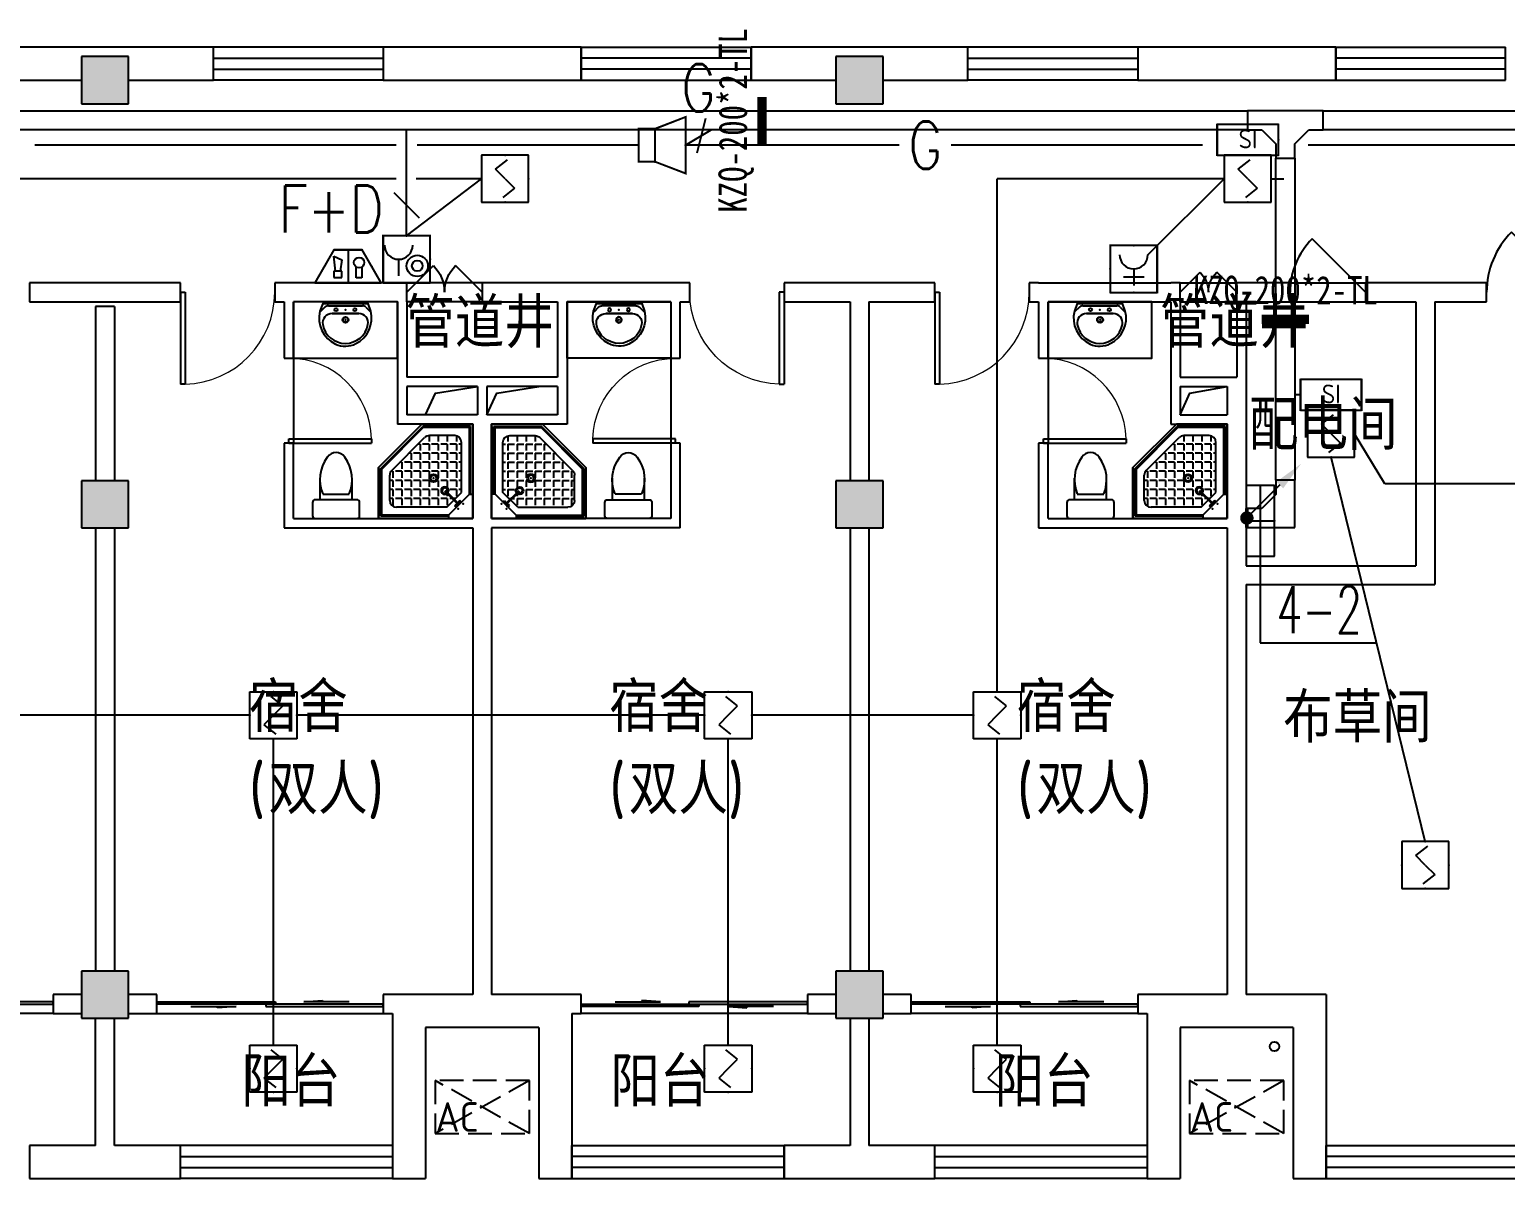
# Model space of a CAD drawing. Extents: x 1725663 to 4653551, y -550461 to 248782.
# Drawn here: x 2361143 to 2376793, y -526837 to -514650 of the extents above; entities that cross this region are included whole.
import ezdxf
from ezdxf.enums import TextEntityAlignment as Align

# ---------------------------------------------------------------- set-up
doc = ezdxf.new("R2010")
doc.units = 0
doc.header["$LTSCALE"] = 1000
doc.linetypes.add('DASH', pattern=[0.35, 0.25, -0.1])
for name, color, linetype in [('0-底图', 7, 'Continuous'), ('0000集水坑', 4, 'Continuous'), ('CABLETRAY', 4, 'Continuous'), ('CLAYER', 7, 'Continuous'), ('COLUMN', 255, 'Continuous'), ('DIM-消防', 3, 'Continuous'), ('DIM-箱柜', 7, 'Continuous'), ('DOOR_FIRE', 4, 'Continuous'), ('EQUIP-广播', 3, 'Continuous'), ('EQUIP-消防', 3, 'Continuous'), ('EQUIP-箱柜', 3, 'Continuous'), ('LWIRE', 4, 'Continuous'), ('PUB_HATCH', 8, 'Continuous'), ('PUB_TEXT', 7, 'Continuous'), ('WALL', 2, 'Continuous'), ('WINDOW', 4, 'Continuous'), ('WIRE-消防', 1, 'Continuous'), ('WP_F', 1, 'Continuous'), ('抗震支吊架', 2, 'Continuous'), ('洁具', 213, 'Continuous'), ('空调外机', 211, 'Continuous')]:
    doc.layers.add(name, color=color, linetype=linetype)
doc.styles.add('_TEL_DIM', font='SIMPLEX', dxfattribs={"width": 0.8, "height": 3.5, "bigfont": 'HZTXT'})
doc.styles.add('HZ', font='rs.shx', dxfattribs={"width": 0.8, "bigfont": 'hztxt.shx'})
doc.styles.add('kzcad', font='', dxfattribs={"width": 0.8})
doc.styles.get("Standard").update_dxf_attribs({"font": 'geniso.shx', "bigfont": 'hztxt.shx'})
doc.styles.get('kzcad').set_extended_font_data('SimSun')

# ---------------------------------------------------------------- blocks, each defined once
blk = doc.blocks.new('$equip$00002656')
for p, q in [((-0.5, 1), (-0.5, 0)), ((0.5, 1), (-0.5, 1)), ((0.5, 0), (0.5, 1)), ((-0.219, 0.331), (0.222, 0.331)), ((0, 0.5), (0, 0.15)), ((-0.5, 0), (0.5, 0))]:
    blk.add_line(p, q)
at = {"const_width": 0.04}
blk.add_lwpolyline([(-0.5, 1), (0.5, 1), (0.5, 0), (-0.5, 0), (-0.5, 1), (0.5, 1)], dxfattribs=at)
blk.add_arc((0, 0.8), 0.3, 180, 0)
for p in [(0, 1), (-0.5, 0.5), (0.5, 0.5), (0, 0)]:
    blk.add_point(p)
at = {"color": 7, "flags": 1}
for tag, height, p in [('B', 0.4, (0.762, 0.292)), ('A', 0.00002, (0, 0))]:
    blk.add_attdef(tag, text='', height=height, dxfattribs=at).set_placement(p, align=Align.MIDDLE_CENTER)
blk = doc.blocks.new('A$C29581A72')
at = {"layer": 'EQUIP-消防', "xscale": 500, "yscale": 500, "zscale": 500}
blk.add_blockref('$equip$00002656', (358, 98), dxfattribs=at)
at = {"style": 'HZ', "flags": 1}
for tag in ['WHAT', 'SPEC', 'UNIT']:
    blk.add_attdef(tag, (375, 0), '', height=0.001, dxfattribs=at)
blk = doc.blocks.new('$Equip$00002649')
for p, q in [((-0.5, 0.5), (-0.5, -0.5)), ((0.5, 0.5), (-0.5, 0.5)), ((-0.2, 0.2), (0.05, 0.4)), ((0.5, -0.5), (0.5, 0.5)), ((0, 0), (-0.2, 0.2)), ((0, 0), (0.2, -0.2)), ((0.2, -0.2), (-0.05, -0.4)), ((-0.5, -0.5), (0.5, -0.5))]:
    blk.add_line(p, q)
at = {"const_width": 0.02}
blk.add_lwpolyline([(-0.5, 0.5), (0.5, 0.5), (0.5, -0.5), (-0.5, -0.5), (-0.5, 0.5), (0.5, 0.5)], dxfattribs=at)
for p in [(0, 0.5), (-0.5, 0), (0.5, 0), (0, -0.5)]:
    blk.add_point(p)
at = {"color": 7, "flags": 1}
for tag, height, p in [('A', 0.00002, (0, 0)), ('B', 0.4, (0.762, -0.208))]:
    blk.add_attdef(tag, text='', height=height, dxfattribs=at).set_placement(p, align=Align.MIDDLE_CENTER)
blk = doc.blocks.new('$equip$00002655')
for p, q in [((-0.5, 1), (-0.5, 0)), ((0.5, 1), (-0.5, 1)), ((0.5, 0), (0.5, 1)), ((-0.169, 0.5), (-0.169, 0.15)), ((-0.5, 0), (0.5, 0))]:
    blk.add_line(p, q)
at = {"const_width": 0.04}
blk.add_lwpolyline([(-0.5, 1), (0.5, 1), (0.5, 0), (-0.5, 0), (-0.5, 1), (0.5, 1)], dxfattribs=at)
for radius in [0.226, 0.113]:
    blk.add_circle((0.227, 0.36), radius)
blk.add_arc((-0.169, 0.8), 0.3, 180, 0)
for p in [(0, 1), (-0.5, 0.5), (0.5, 0.5), (0, 0)]:
    blk.add_point(p)
at = {"color": 7, "flags": 1}
for tag, height, p in [('B', 0.4, (0.762, 0.292)), ('A', 0.00002, (0, 0))]:
    blk.add_attdef(tag, text='', height=height, dxfattribs=at).set_placement(p, align=Align.MIDDLE_CENTER)
blk = doc.blocks.new('$equip$00002679')
for p, q in [((-0.3, 0.699), (-0.703, 0)), ((0.3, 0.699), (-0.3, 0.699)), ((0.3, 0.699), (-0.3, 0.699)), ((0, 0.699), (0, 0)), ((0.703, 0), (0.3, 0.699)), ((-0.264, 0.249), (-0.304, 0.569)), ((-0.304, 0.569), (-0.128, 0.489)), ((-0.128, 0.489), (-0.168, 0.249)), ((0.174, 0.11), (0.174, 0.338)), ((0.294, 0.338), (0.294, 0.11)), ((-0.703, 0), (0.703, 0)), ((-0.304, 0.249), (-0.304, 0.113)), ((-0.128, 0.249), (-0.304, 0.249)), ((-0.304, 0.113), (-0.128, 0.113)), ((-0.128, 0.113), (-0.128, 0.249)), ((0.294, 0.11), (0.174, 0.11))]:
    blk.add_line(p, q)
at = {"const_width": 0.04}
for points in [[(-0.299, 0.699), (0.301, 0.699), (0.703, 0), (-0.702, 0), (-0.299, 0.699), (0.301, 0.699)], [(-0.3, 0.699), (0.3, 0.699), (0.703, 0), (-0.703, 0), (-0.3, 0.699), (0.3, 0.699)]]:
    blk.add_lwpolyline(points, dxfattribs=at)
blk.add_circle((0.234, 0.43), 0.111)
for p in [(0, 0.699), (-0.501, 0.349), (0.502, 0.349), (0, 0)]:
    blk.add_point(p)
at = {"color": 7, "flags": 1}
for tag, height, p in [('B', 0.4, (0.961, 0.299)), ('A', 0.00002, (0, 0))]:
    blk.add_attdef(tag, text='', height=height, dxfattribs=at).set_placement(p, align=Align.MIDDLE_CENTER)
blk = doc.blocks.new('$TelecSys$00000079')
for p, q in [((0.7, 0.7), (0, 0)), ((0.104, 0.104), (0.104, 0.104)), ((-0.104, -0.104), (-0.104, -0.104))]:
    blk.add_line(p, q)
at = {"const_width": 0.142}
blk.add_lwpolyline([(-0.071, 0, 1), (0.071, 0, 1)], format="xyb", close=True, dxfattribs=at)
blk.add_solid([(0.63, 0.77), (0.77, 0.63), (1.15, 1.15)])
at = {"width": 0.8, "flags": 9}
blk.add_attdef('A', (0, 0), '', height=0.00002, dxfattribs=at)
blk = doc.blocks.new('$equip$00002776')
for p, q in [((0.65, 0.65), (-0.65, 0.65)), ((-0.65, 0.65), (-0.65, 0)), ((0.65, 0), (0.65, 0.65)), ((-0.65, 0), (0.65, 0))]:
    blk.add_line(p, q)
at = {"const_width": 0.04}
blk.add_lwpolyline([(-0.65, 0.65), (-0.65, 0), (0.65, 0), (0.65, 0.65), (-0.65, 0.65), (-0.65, 0)], dxfattribs=at)
for p in [(0, 0.65), (-0.65, 0.325), (0.65, 0.325), (0, 0)]:
    blk.add_point(p)
at = {"color": 7}
blk.add_attdef('$TEXT$', text='', height=0.4, dxfattribs=at).set_placement((0.006, 0.343), align=Align.MIDDLE_CENTER)
at = {"color": 7, "flags": 1}
for tag, p in [('B', (0.905, 0.246)), ('A', (0, 0))]:
    blk.add_attdef(tag, text='', height=0.4, dxfattribs=at).set_placement(p, align=Align.MIDDLE_CENTER)
blk = doc.blocks.new('$TelecSys$00000111')
blk.add_line((0.268, 0.268), (-0.268, -0.268))
at = {"color": 7, "style": '_TEL_DIM', "width": 0.8}
blk.add_attdef('N', text='', height=1, dxfattribs=at).set_placement((-0.212, 0.579), align=Align.MIDDLE)
blk = doc.blocks.new('$equip$00002982')
for p, q in [((0, 0.35), (0.35, 0.35)), ((0, 0.35), (0, -0.35)), ((0.35, 0.35), (1, 0.6)), ((0.35, 0.35), (0.35, -0.35)), ((1, 0.6), (1, -0.6)), ((0.35, -0.35), (0, -0.35)), ((1, -0.6), (0.35, -0.35))]:
    blk.add_line(p, q)
at = {"const_width": 0.04}
blk.add_lwpolyline([(0.35, 0.35), (0, 0.35), (0, -0.35), (0.35, -0.35), (1, -0.6), (1, 0.6), (0.35, 0.35), (0, 0.35)], dxfattribs=at)
for p in [(0.35, 0.35), (0, 0), (1, 0), (0.35, -0.35)]:
    blk.add_point(p)
at = {"color": 7, "style": '_TEL_DIM', "flags": 1}
for tag in ['A', 'REMARK']:
    blk.add_attdef(tag, text='', height=0.00002, dxfattribs=at).set_placement((0, 0), align=Align.MIDDLE_CENTER)
blk = doc.blocks.new('$equip$00002936')
for p, q in [((-0.75, 0.6), (-0.75, 0)), ((0.75, 0.6), (-0.75, 0.6)), ((0, 0), (0, 0.6)), ((0.75, 0), (0.75, 0.6)), ((-0.75, 0.3), (0.75, 0.3)), ((-0.75, 0), (0.75, 0))]:
    blk.add_line(p, q)
at = {"const_width": 0.02}
blk.add_lwpolyline([(-0.75, 0.6), (-0.75, 0), (0.75, 0), (0.75, 0.6), (-0.75, 0.6), (-0.75, 0)], dxfattribs=at)
for p in [(0, 0.6), (-0.75, 0.3), (0, 0), (0.75, 0.3)]:
    blk.add_point(p)
at = {"color": 7, "style": '_TEL_DIM', "flags": 1}
for tag in ['A', 'REMARK']:
    blk.add_attdef(tag, text='', height=0.00002, dxfattribs=at).set_placement((0, 0), align=Align.MIDDLE_CENTER)
blk = doc.blocks.new('2t21gqw')
at = {"layer": '0000集水坑'}
blk.add_circle((87900, -76400), 50, dxfattribs=at)
blk = doc.blocks.new('1F平面-CAD导入_dwg_Drawing4_t3_dwg_$plan$00001613-474159-1F-927810-1F')
at = {"layer": '洁具'}
for p, q in [((-200, 170), (-430, 170)), ((-30, 250), (-170, 250)), ((-260, -140), (-260, 140)), ((-200, -170), (-200, -220)), ((-170, -250), (-30, -250))]:
    blk.add_line(p, q, dxfattribs=at)
for points in [[(-200, 220), (-200, 170), (-200, -170), (-430, -170)], [(0, -220), (0, 220)]]:
    blk.add_lwpolyline(points, dxfattribs=at)
for centre, radius, start, end in [((-413, -227), 398, 67.4505, 126.6381), ((-170, 220), 30, 90, 180), ((-30, 220), 30, 0, 90), ((-590, 0), 110, 123.4509, 236.5491), ((-413, 227), 398, 233.3619, 292.5495), ((-170, -220), 30, 180, 270), ((-30, -220), 30, 270, 0)]:
    blk.add_arc(centre, radius, start, end, dxfattribs=at)
blk = doc.blocks.new('$lvtry$00000169')
at = {"color": 0}
for p, q in [((259, -36), (259, 0)), ((259, -36), (36, -259)), ((276, -120), (120, -276)), ((144, -151), (291, -298)), ((151, -144), (298, -291)), ((259, -24), (976, -24)), ((259, -36), (964, -36)), ((270, -213), (270, -143)), ((276, -120), (808, -120)), ((366, -213), (366, -143)), ((462, -213), (462, -143)), ((558, -213), (558, -143)), ((655, -213), (655, -143)), ((751, -213), (751, -143)), ((847, -213), (847, -143)), ((964, -36), (976, -24)), ((964, -36), (964, -525)), ((976, -24), (976, -530)), ((36, -259), (0, -259)), ((24, -259), (24, -976)), ((36, -259), (36, -964)), ((120, -276), (120, -808)), ((120, -309), (147, -309)), ((173, -309), (173, -239)), ((173, -309), (243, -309)), ((183, -213), (205, -213)), ((220, -213), (243, -213)), ((270, -213), (340, -213)), ((270, -263), (270, -239)), ((334, -309), (340, -309)), ((366, -213), (436, -213)), ((366, -309), (366, -239)), ((366, -309), (436, -309)), ((462, -213), (532, -213)), ((462, -309), (462, -239)), ((462, -309), (532, -309)), ((558, -213), (628, -213)), ((558, -309), (558, -239)), ((558, -309), (628, -309)), ((655, -213), (725, -213)), ((655, -309), (655, -239)), ((655, -309), (725, -309)), ((751, -213), (821, -213)), ((751, -309), (751, -239)), ((751, -309), (821, -309)), ((847, -213), (880, -213)), ((847, -309), (847, -239)), ((847, -309), (880, -309)), ((880, -192), (880, -460)), ((120, -405), (147, -405)), ((173, -405), (173, -335)), ((173, -405), (243, -405)), ((173, -501), (173, -431)), ((270, -405), (270, -335)), ((270, -405), (340, -405)), ((270, -501), (270, -431)), ((366, -405), (366, -335)), ((366, -405), (379, -405)), ((366, -501), (366, -431)), ((462, -405), (462, -335)), ((462, -405), (532, -405)), ((462, -501), (462, -431)), ((558, -405), (558, -335)), ((558, -405), (628, -405)), ((558, -501), (558, -431)), ((655, -405), (655, -335)), ((655, -405), (725, -405)), ((655, -501), (655, -431)), ((751, -405), (751, -335)), ((751, -405), (821, -405)), ((751, -501), (751, -431)), ((847, -405), (847, -335)), ((847, -405), (880, -405)), ((847, -501), (847, -431)), ((120, -501), (147, -501)), ((120, -598), (147, -598)), ((173, -501), (243, -501)), ((173, -598), (173, -528)), ((173, -598), (243, -598)), ((173, -694), (173, -624)), ((270, -501), (340, -501)), ((270, -598), (270, -528)), ((270, -598), (340, -598)), ((270, -694), (270, -624)), ((366, -501), (436, -501)), ((366, -598), (366, -528)), ((366, -598), (436, -598)), ((366, -694), (366, -624)), ((462, -501), (532, -501)), ((462, -598), (462, -528)), ((462, -598), (532, -598)), ((462, -694), (462, -624)), ((859, -511), (511, -859)), ((964, -525), (525, -964)), ((976, -530), (530, -976)), ((558, -501), (628, -501)), ((558, -598), (558, -528)), ((558, -598), (628, -598)), ((558, -694), (558, -624)), ((655, -501), (725, -501)), ((655, -598), (655, -528)), ((655, -598), (725, -598)), ((655, -694), (655, -624)), ((751, -501), (821, -501)), ((751, -598), (751, -528)), ((751, -598), (773, -598)), ((847, -501), (867, -501)), ((964, -525), (976, -530)), ((120, -694), (147, -694)), ((173, -694), (243, -694)), ((173, -790), (173, -720)), ((270, -694), (340, -694)), ((270, -790), (270, -720)), ((366, -694), (436, -694)), ((366, -790), (366, -720)), ((462, -694), (532, -694)), ((462, -790), (462, -720)), ((558, -694), (628, -694)), ((558, -790), (558, -720)), ((655, -694), (676, -694)), ((120, -790), (147, -790)), ((173, -790), (243, -790)), ((173, -878), (173, -816)), ((192, -880), (460, -880)), ((270, -790), (340, -790)), ((270, -880), (270, -816)), ((366, -790), (436, -790)), ((366, -880), (366, -816)), ((462, -790), (532, -790)), ((462, -880), (462, -816)), ((558, -790), (580, -790)), ((36, -964), (24, -976)), ((24, -976), (530, -976)), ((36, -964), (525, -964)), ((525, -964), (530, -976))]:
    blk.add_line(p, q, dxfattribs=at)
blk.add_lwpolyline([(0, 0), (0, -1000), (540, -1000), (1000, -540), (1000, 0)], close=True)
for points in [[(0, 0), (0, -1000)], [(0, 0), (1000, 0)], [(1000, 0), (1000, -540)], [(190, -136), (178, -148), (162, -132), (174, -121)], [(136, -190), (148, -178), (132, -162), (121, -174)], [(1000, -540), (540, -1000)], [(0, -1000), (540, -1000)]]:
    blk.add_lwpolyline(points, close=True, dxfattribs=at)
for radius in [43.8, 31.1]:
    blk.add_circle((416, -428), radius, dxfattribs=at)
for centre, radius, start, end in [((808, -192), 72, 0, 90), ((296, -296), 40.6, 142.583, 128.4197), ((296, -296), 28.6, 145.828, 125.6599), ((808, -460), 72, 315, 0), ((192, -808), 72, 180, 270), ((460, -808), 72, 270, 315)]:
    blk.add_arc(centre, radius, start, end, dxfattribs=at)
for p in [(103, -156, 0), (156, -102, 0), (416, -428, 0)]:
    blk.add_point(p, dxfattribs=at)
blk = doc.blocks.new('$lvtry$00000178')
at = {"color": 0}
for p, q in [((-238, 0), (238, 0)), ((-214, -36), (-272, -91)), ((-180, -23), (180, -23)), ((-142, -105), (140, -105)), ((140, -105), (-142, -105)), ((216, -37), (268, -91))]:
    blk.add_line(p, q, dxfattribs=at)
blk.add_lwpolyline([(-104, -430, 0.224698), (110, -425, 0.348046), (269, -79), (239, 0), (-241, 0), (-271, -79, 0.356844)], format="xyb", close=True, dxfattribs=at)
for centre, radius in [((-100, -65), 16.3), ((1, -172), 31.6), ((100, -65), 16.3)]:
    blk.add_circle(centre, radius, dxfattribs=at)
at = {"color": 0, "lineweight": 13}
blk.add_circle((1, -172), 23, dxfattribs=at)
at = {"color": 0}
for centre, radius, start, end in [((-142, -205), 100, 90, 190.5602), ((-180, -73), 50, 90, 133.181), ((140, -205), 100, 349.4398, 90), ((180, -73), 50, 44.5607, 90), ((-1, -179), 243, 190.5602, 349.4398)]:
    blk.add_arc(centre, radius, start, end, dxfattribs=at)
for p in [(0, -65), (1, -172)]:
    blk.add_point(p, dxfattribs=at)
blk = doc.blocks.new('A$C70365C93')
at = {"layer": '洁具'}
blk.add_lwpolyline([(-1900, 2300), (-1900, 1700), (-800, 1700), (-800, 2300)], close=True, dxfattribs=at)
blk.add_blockref('$lvtry$00000178', (-1350, 2280), dxfattribs=at)
at = {"layer": '洁具', "rotation": 180}
blk.add_blockref('$lvtry$00000169', (0, 0), dxfattribs=at)
at = {"layer": '洁具', "extrusion": (0, 0, -1), "xscale": -1, "zscale": -1, "rotation": 90}
blk.add_blockref('1F平面-CAD导入_dwg_Drawing4_t3_dwg_$plan$00001613-474159-1F-927810-1F', (1450, 0), dxfattribs=at)
blk = doc.blocks.new('A$Cf5a72a1b')
at = {"layer": '空调外机', "linetype": 'DASH'}
for p, q in [((1000, 563), (0, 0)), ((1000, 0), (0, 563))]:
    blk.add_line(p, q, dxfattribs=at)
blk.add_lwpolyline([(1000, 563), (0, 563), (0, 0), (1000, 0)], close=True, dxfattribs=at)
at = {"layer": 'PUB_TEXT'}
blk.add_text('AC', height=315, dxfattribs=at).set_placement((5, 18))
blk = doc.blocks.new('$WINLIB2D$00000001')
at = {"color": 0}
for points in [[(-0.5, 0.5), (-0.5, -0.5)], [(-0.5, 0.5), (0.5, 0.5)], [(0.5, -0.5), (0.5, 0.5)], [(0.5, 0.1667), (-0.5, 0.1667)], [(0.5, -0.1667), (-0.5, -0.1667)], [(-0.5, -0.5), (0.5, -0.5)]]:
    blk.add_lwpolyline(points, dxfattribs=at)
blk = doc.blocks.new('$DorLib2D$00000131')
at = {"color": 0, "linetype": 'Continuous'}
for p, q in [((0.15, 0.125), (0.2319, 0.1973)), ((0.2319, 0.1973), (0.2319, 0.125)), ((-0.5, 0.125), (-0.5, 0)), ((0.0192, 0.125), (-0.5, 0.125)), ((0.0192, 0), (0.0192, 0.125)), ((0.35, 0.125), (0.15, 0.125)), ((-0.5, 0), (0.0192, 0)), ((-0.024, 0), (0.5, 0)), ((-0.024, -0.125), (-0.024, 0)), ((0.5, 0), (0.5, -0.125)), ((-0.35, -0.125), (-0.15, -0.125)), ((-0.2319, -0.1973), (-0.2319, -0.125)), ((-0.15, -0.125), (-0.2319, -0.1973)), ((0.5, -0.125), (-0.024, -0.125))]:
    blk.add_line(p, q, dxfattribs=at)
blk = doc.blocks.new('$DorLib2D$00000114')
at = {"color": 0}
blk.add_line((0.5, 0), (-0.207, 0.707), dxfattribs=at)
blk.add_arc((0.5, 0), 1, 135, 180, dxfattribs=at)
blk = doc.blocks.new('$DorLib2D$00000116')
at = {"color": 0}
for p, q in [((-0.5, 0), (-0.146, 0.354)), ((0.5, 0), (0.146, 0.354))]:
    blk.add_line(p, q, dxfattribs=at)
for centre, start, end in [((-0.5, 0), 0, 45), ((0.5, 0), 135, 180)]:
    blk.add_arc(centre, 0.5, start, end, dxfattribs=at)
blk = doc.blocks.new('$DorLib2D$00000001')
for p, q in [((0.45, 0.975), (0.5, 0.975)), ((0.45, 0), (0.45, 0.975)), ((0.5, 0), (0.5, 0.975)), ((0.5, 0), (0.45, 0))]:
    blk.add_line(p, q)
at = {"lineweight": 13}
blk.add_arc((0.475, 0), 0.975, 91.4693, 180, dxfattribs=at)
blk = doc.blocks.new('gkhkjk')
at = {"layer": 'PUB_HATCH'}
for points in [[(1573057, -433803.8), (1572557, -433803.8), (1572557, -434303.8), (1573057, -434303.8)], [(1581057, -433803.8), (1580557, -433803.8), (1580557, -434303.8), (1581057, -434303.8)], [(1573057, -438303.8), (1572557, -438303.8), (1572557, -438803.8), (1573057, -438803.8)], [(1581057, -438303.8), (1580557, -438303.8), (1580557, -438803.8), (1581057, -438803.8)], [(1573057, -443503.8), (1572557, -443503.8), (1572557, -444003.8), (1573057, -444003.8)], [(1581057, -443503.8), (1580557, -443503.8), (1580557, -444003.8), (1581057, -444003.8)]]:
    blk.add_hatch(color=256, dxfattribs=at).paths.add_polyline_path(points)
for points in [[(1576207, -437603.8), (1576310.6, -437373.6), (1576757, -437303.8)], [(1576857, -437603.8), (1576960.6, -437373.6), (1577407, -437303.8)], [(1584207, -437603.8), (1584310.6, -437373.6), (1584707, -437303.8)]]:
    blk.add_lwpolyline(points)
at = {"layer": 'COLUMN'}
for p, q in [((1573057, -433803.8), (1572557, -433803.8)), ((1572557, -433803.8), (1572557, -434303.8)), ((1573057, -434303.8), (1573057, -433803.8)), ((1581057, -433803.8), (1580557, -433803.8)), ((1580557, -433803.8), (1580557, -434303.8)), ((1581057, -434303.8), (1581057, -433803.8)), ((1572557, -434303.8), (1573057, -434303.8)), ((1580557, -434303.8), (1581057, -434303.8)), ((1573057, -438303.8), (1572557, -438303.8)), ((1572557, -438303.8), (1572557, -438803.8)), ((1573057, -438803.8), (1573057, -438303.8)), ((1581057, -438303.8), (1580557, -438303.8)), ((1580557, -438303.8), (1580557, -438803.8)), ((1581057, -438803.8), (1581057, -438303.8)), ((1572557, -438803.8), (1573057, -438803.8)), ((1580557, -438803.8), (1581057, -438803.8)), ((1573057, -443503.8), (1572557, -443503.8)), ((1572557, -443503.8), (1572557, -444003.8)), ((1573057, -444003.8), (1573057, -443503.8)), ((1581057, -443503.8), (1580557, -443503.8)), ((1580557, -443503.8), (1580557, -444003.8)), ((1581057, -444003.8), (1581057, -443503.8)), ((1572557, -444003.8), (1573057, -444003.8)), ((1580557, -444003.8), (1581057, -444003.8))]:
    blk.add_line(p, q, dxfattribs=at)
at = {"layer": 'DOOR_FIRE'}
for p, q in [((1576807, -436203.8), (1576007, -436203.8)), ((1584207, -436203.8), (1584807, -436203.8)), ((1585372.7, -436203.8, 100), (1586172.7, -436203.8, 100)), ((1576807, -436403.8), (1576007, -436403.8)), ((1584207, -436403.8), (1584807, -436403.8)), ((1585372.7, -436403.8, 100), (1586172.7, -436403.8, 100))]:
    blk.add_line(p, q, dxfattribs=at)
at = {"layer": 'WALL'}
for p, q in [((1572807, -433703.8), (1571657, -433703.8)), ((1573957, -433703.8), (1572807, -433703.8)), ((1573957, -434053.8), (1573957, -433703.8)), ((1577857, -433703.8), (1575757, -433703.8)), ((1575757, -433703.8), (1575757, -434053.8)), ((1577857, -434053.8), (1577857, -433703.8)), ((1580807, -433703.8), (1579657, -433703.8)), ((1579657, -433703.8), (1579657, -434053.8)), ((1581957, -433703.8), (1580807, -433703.8)), ((1581957, -434053.8), (1581957, -433703.8)), ((1585857, -433703.8), (1583757, -433703.8)), ((1583757, -433703.8), (1583757, -434053.8)), ((1585857, -434053.8), (1585857, -433703.8)), ((1571657, -434053.8), (1572557, -434053.8)), ((1573057, -434053.8), (1573957, -434053.8)), ((1575757, -434053.8), (1577857, -434053.8)), ((1579657, -434053.8), (1580557, -434053.8)), ((1581057, -434053.8), (1581957, -434053.8)), ((1583757, -434053.8), (1585857, -434053.8)), ((1573607, -436203.8), (1572007, -436203.8)), ((1572007, -436203.8), (1572007, -436403.8)), ((1573607, -436403.8), (1573607, -436203.8)), ((1574707, -436203.8), (1574607, -436203.8)), ((1574607, -436203.8), (1574607, -436403.8)), ((1575907, -436203.8), (1574707, -436203.8)), ((1576007, -436203.8), (1575907, -436203.8)), ((1576007, -436403.8), (1576007, -436203.8)), ((1577707, -436203.8), (1576807, -436203.8)), ((1576807, -436203.8), (1576807, -436403.8)), ((1578907, -436203.8), (1577707, -436203.8)), ((1579007, -436203.8), (1578907, -436203.8)), ((1579007, -436403.8), (1579007, -436203.8)), ((1580807, -436203.8), (1580007, -436203.8)), ((1580007, -436203.8), (1580007, -436403.8)), ((1581607, -436203.8), (1580807, -436203.8)), ((1581607, -436403.8), (1581607, -436203.8)), ((1582707, -436203.8), (1582607, -436203.8)), ((1582607, -436203.8), (1582607, -436403.8)), ((1582707, -436203.8), (1584107, -436203.8)), ((1584207, -436203.8), (1584107, -436203.8)), ((1584207, -436403.8), (1584207, -436203.8)), ((1585372.7, -436203.8), (1584807, -436203.8)), ((1584807, -436403.8), (1584807, -436203.8)), ((1585372.7, -436403.8), (1585372.7, -436203.8)), ((1586807, -436203.8), (1586172.7, -436203.8)), ((1586172.7, -436203.8), (1586172.7, -436403.8)), ((1587457, -436203.8), (1586807, -436203.8)), ((1587457, -436403.8), (1587457, -436203.8)), ((1572007, -436403.8), (1573607, -436403.8)), ((1572707, -436453.8), (1572707, -438303.8)), ((1572907, -436453.8), (1572707, -436453.8)), ((1572907, -436453.8), (1572907, -438303.8)), ((1574607, -436403.8), (1574707, -436403.8)), ((1574707, -436403.8), (1574707, -437003.8)), ((1575907, -436403.8), (1574807, -436403.8)), ((1574807, -437003.8), (1574807, -436403.8)), ((1575907, -436403.8), (1575907, -437203.8)), ((1576007, -436403.8), (1576007, -437203.8)), ((1576807, -436403.8), (1577607, -436403.8)), ((1577607, -436403.8), (1577607, -437203.8)), ((1578807, -436403.8), (1577707, -436403.8)), ((1577707, -436403.8), (1577707, -437203.8)), ((1578807, -436403.8), (1578807, -437003.8)), ((1578907, -437003.8), (1578907, -436403.8)), ((1578907, -436403.8), (1579007, -436403.8)), ((1580007, -436403.8), (1580707, -436403.8)), ((1580707, -436403.8), (1580707, -438303.8)), ((1580907, -436403.8), (1581607, -436403.8)), ((1580907, -436403.8), (1580907, -438303.8)), ((1582607, -436403.8), (1582707, -436403.8)), ((1582707, -436403.8), (1582707, -437003.8)), ((1582807, -436403.8), (1584107, -436403.8)), ((1582807, -437003.8), (1582807, -436403.8)), ((1584107, -436403.8), (1584107, -437203.8)), ((1584207, -436403.8), (1584207, -437203.8)), ((1584807, -436403.8), (1584807, -437203.8)), ((1584907, -436403.8), (1585372.7, -436403.8)), ((1584907, -436403.8), (1584907, -437203.8)), ((1586172.7, -436403.8), (1586707, -436403.8)), ((1586707, -436403.8), (1586707, -439203.8)), ((1586907, -436403.8), (1587457, -436403.8)), ((1586907, -436403.8), (1586907, -439403.8)), ((1574707, -437003.8), (1574807, -437003.8)), ((1578807, -437003.8), (1578907, -437003.8)), ((1582707, -437003.8), (1582807, -437003.8)), ((1575907, -437203.8), (1575907, -437703.8)), ((1576807, -437203.8), (1576007, -437203.8)), ((1577607, -437203.8), (1576807, -437203.8)), ((1577707, -437203.8), (1577707, -437703.8)), ((1584107, -437203.8), (1584107, -437703.8)), ((1584207, -437203.8), (1584807, -437203.8)), ((1584907, -437203.8), (1584907, -437603.8)), ((1576757, -437303.8), (1576007, -437303.8)), ((1576007, -437303.8), (1576007, -437603.8)), ((1576757, -437303.8), (1576757, -437603.8)), ((1577607, -437303.8), (1576857, -437303.8)), ((1576857, -437303.8), (1576857, -437603.8)), ((1577607, -437303.8), (1577607, -437603.8)), ((1584207, -437303.8), (1584207, -437603.8)), ((1584207, -437303.8), (1584707, -437303.8)), ((1584707, -437303.8), (1584707, -437603.8)), ((1576707, -437703.8), (1575907, -437703.8)), ((1576757, -437603.8), (1576007, -437603.8)), ((1576707, -437703.8), (1576707, -438703.8)), ((1577607, -437603.8), (1576857, -437603.8)), ((1576907, -437703.8), (1576907, -438703.8)), ((1577707, -437703.8), (1576907, -437703.8)), ((1584107, -437703.8), (1584707, -437703.8)), ((1584207, -437603.8), (1584707, -437603.8)), ((1584707, -437703.8), (1584707, -438703.8)), ((1584907, -437603.8), (1584907, -438803.8)), ((1574807, -437903.8), (1574707, -437903.8)), ((1574707, -437903.8), (1574707, -438803.8)), ((1574807, -438703.8), (1574807, -437903.8)), ((1578907, -437903.8), (1578807, -437903.8)), ((1578807, -437903.8), (1578807, -438703.8)), ((1578907, -438803.8), (1578907, -437903.8)), ((1582807, -437903.8), (1582707, -437903.8)), ((1582707, -437903.8), (1582707, -438803.8)), ((1582807, -438703.8), (1582807, -437903.8)), ((1572707, -438803.8), (1572707, -443503.8)), ((1572907, -438803.8), (1572907, -443503.8)), ((1574707, -438803.8), (1576707, -438803.8)), ((1574807, -438703.8), (1576707, -438703.8)), ((1576707, -438803.8), (1576707, -443753.8)), ((1578807, -438703.8), (1576907, -438703.8)), ((1578907, -438803.8), (1576907, -438803.8)), ((1576907, -438803.8), (1576907, -443753.8)), ((1580707, -438803.8), (1580707, -443503.8)), ((1580907, -438803.8), (1580907, -443503.8)), ((1582707, -438803.8), (1584707, -438803.8)), ((1582807, -438703.8), (1584707, -438703.8)), ((1584707, -438803.8), (1584707, -439303.8)), ((1584907, -438803.8), (1584907, -439203.8)), ((1584907, -439203.8), (1586707, -439203.8)), ((1584707, -439303.8), (1584707, -443753.8)), ((1584907, -439403.8), (1584907, -443753.8)), ((1584907, -439403.8), (1586907, -439403.8)), ((1572557, -443753.8), (1572257, -443753.8)), ((1572257, -443753.8), (1572257, -443953.8)), ((1573357, -443753.8), (1573057, -443753.8)), ((1573357, -443953.8), (1573357, -443753.8)), ((1576107, -443753.8), (1575757, -443753.8)), ((1575757, -443753.8), (1575757, -443953.8)), ((1576707, -443753.8), (1576107, -443753.8)), ((1577507, -443753.8), (1576907, -443753.8)), ((1577857, -443753.8), (1577507, -443753.8)), ((1577857, -443953.8), (1577857, -443753.8)), ((1580557, -443753.8), (1580257, -443753.8)), ((1580257, -443753.8), (1580257, -443953.8)), ((1581357, -443753.8), (1581057, -443753.8)), ((1581357, -443953.8), (1581357, -443753.8)), ((1584107, -443753.8), (1583757, -443753.8)), ((1583757, -443753.8), (1583757, -443953.8)), ((1584707, -443753.8), (1584107, -443753.8)), ((1585757, -443753.8), (1584907, -443753.8)), ((1585757, -443753.8), (1585757, -445353.8)), ((1572257, -443953.8), (1572557, -443953.8)), ((1573057, -443953.8), (1573357, -443953.8)), ((1575757, -443953.8), (1575857, -443953.8)), ((1575857, -443953.8), (1575857, -445353.8)), ((1577757, -443953.8), (1577757, -445353.8)), ((1577757, -443953.8), (1577857, -443953.8)), ((1580257, -443953.8), (1580557, -443953.8)), ((1581057, -443953.8), (1581357, -443953.8)), ((1583757, -443953.8), (1583857, -443953.8)), ((1583857, -443953.8), (1583857, -445353.8)), ((1572707, -445353.8), (1572707, -444003.8)), ((1572907, -445353.8), (1572907, -444003.8)), ((1576207, -444103.8), (1576207, -445703.8)), ((1576807, -444103.8), (1576207, -444103.8)), ((1577407, -444103.8), (1576807, -444103.8)), ((1577407, -444103.8), (1577407, -445703.8)), ((1580707, -444003.8), (1580707, -445353.8)), ((1580907, -444003.8), (1580907, -445353.8)), ((1584807, -444103.8), (1584207, -444103.8)), ((1584207, -444103.8), (1584207, -445703.8)), ((1585407, -444103.8), (1584807, -444103.8)), ((1585407, -444103.8), (1585407, -445703.8)), ((1572707, -445353.8), (1572007, -445353.8)), ((1572007, -445353.8), (1572007, -445703.8)), ((1573607, -445353.8), (1572907, -445353.8)), ((1573607, -445703.8), (1573607, -445353.8)), ((1575857, -445353.8), (1575857, -445703.8)), ((1577757, -445703.8), (1577757, -445353.8)), ((1580707, -445353.8), (1580007, -445353.8)), ((1580007, -445353.8), (1580007, -445703.8)), ((1581607, -445353.8), (1580907, -445353.8)), ((1581607, -445703.8), (1581607, -445353.8)), ((1583857, -445353.8), (1583857, -445703.8)), ((1585757, -445703.8), (1585757, -445353.8)), ((1572007, -445703.8), (1572807, -445703.8)), ((1572807, -445703.8), (1573607, -445703.8)), ((1575857, -445703.8), (1576207, -445703.8)), ((1577407, -445703.8), (1577757, -445703.8)), ((1580007, -445703.8), (1580807, -445703.8)), ((1580807, -445703.8), (1581607, -445703.8)), ((1583857, -445703.8), (1584207, -445703.8)), ((1585407, -445703.8), (1585757, -445703.8))]:
    blk.add_line(p, q, dxfattribs=at)
at = {"layer": 'WINDOW'}
for p, q in [((1574807, -437003.8), (1574807, -437903.8)), ((1578807, -437003.8), (1578807, -437903.8)), ((1582807, -437003.8), (1582807, -437903.8)), ((1572257, -443953.8), (1569857, -443953.8)), ((1573357, -443953.8), (1575757, -443953.8)), ((1580257, -443953.8), (1577857, -443953.8)), ((1583757, -443953.8), (1581357, -443953.8))]:
    blk.add_line(p, q, dxfattribs=at)
for name, p in [('2t21gqw', (1497307, -367903.8)), ('A$C70365C93', (1576707, -438703.8)), ('A$C70365C93', (1584707, -438703.8)), ('A$Cf5a72a1b', (1576307.5, -445227.3)), ('A$Cf5a72a1b', (1584307.5, -445227.3))]:
    blk.add_blockref(name, p)
at = {"xscale": -1, "rotation": 359.9999999999999}
blk.add_blockref('A$C70365C93', (1576907, -438703.8), dxfattribs=at)
at = {"layer": 'DOOR_FIRE', "zscale": 200}
for name, p, xscale, yscale, rotation in [('$DorLib2D$00000114', (1587907, -436303.8), -900, -900, 180), ('$DorLib2D$00000116', (1576407, -436303.8), 800, -800, 179.9999999994664)]:
    blk.add_blockref(name, p, dxfattribs=dict(at, xscale=xscale, yscale=yscale, rotation=rotation))
for name, p, xscale, yscale in [('$DorLib2D$00000114', (1585772.7, -436303.8), 800, 800), ('$DorLib2D$00000116', (1584507, -436303.8), -600, 600)]:
    blk.add_blockref(name, p, dxfattribs=dict(at, xscale=xscale, yscale=yscale))
at = {"layer": 'WINDOW'}
for name, p, xscale, yscale, zscale in [('$WINLIB2D$00000001', (1574857, -433878.8), -1800, 350, -1800), ('$WINLIB2D$00000001', (1578757, -433878.8), 1800, 350, 1800), ('$WINLIB2D$00000001', (1582857, -433878.8), -1800, 350, -1800), ('$WINLIB2D$00000001', (1586757, -433878.8), 1800, 350, 1800), ('$DorLib2D$00000001', (1574107, -436303.8), -1000, -1000, -1000), ('$DorLib2D$00000001', (1579507, -436303.8), 1000, -1000, 1000), ('$DorLib2D$00000001', (1582107, -436303.8), -1000, -1000, -1000), ('$DorLib2D$00000131', (1574557, -443853.8), -2400, -200, -2400)]:
    blk.add_blockref(name, p, dxfattribs=dict(at, xscale=xscale, yscale=yscale, zscale=zscale))
for name, p, xscale, yscale, zscale, rotation in [('$DorLib2D$00000001', (1574757, -437453.8), 900, 900, 900, 269.9999999994664), ('$DorLib2D$00000001', (1578857, -437453.8), 900, -900, 900, 269.9999999994664), ('$DorLib2D$00000001', (1582757, -437453.8), 900, 900, 900, 270), ('$DorLib2D$00000131', (1571057, -443853.8), -2400, 200, -2400, 180), ('$DorLib2D$00000131', (1579057, -443853.8), -2400, 200, -2400, 180), ('$DorLib2D$00000131', (1582557, -443853.8), 2400, 200, 2400, 180), ('$WINLIB2D$00000001', (1574732, -445528.8), 2249.999999993481, -350, 2249.999999993481, 180), ('$WINLIB2D$00000001', (1578882, -445528.8), -2249.999999993481, -350, -2249.999999993481, 180), ('$WINLIB2D$00000001', (1582732, -445528.8), 2249.999999993481, -350, 2249.999999993481, 180), ('$WINLIB2D$00000001', (1586882, -445528.8), -2249.999999993481, -350, -2249.999999993481, 180)]:
    blk.add_blockref(name, p, dxfattribs=dict(at, xscale=xscale, yscale=yscale, zscale=zscale, rotation=rotation))
at = {"layer": 'CLAYER'}
for s, p in [('管道井', (1575992.3, -436890.8)), ('管道井', (1583992.3, -436890.8)), ('配电间', (1584937, -437976.1))]:
    blk.add_text(s, height=525, dxfattribs=at).set_placement(p)
at = {"layer": 'PUB_TEXT'}
for s, p in [('宿舍', (1574331.6, -440967.6)), ('宿舍', (1578152.4, -440967.6)), ('宿舍', (1582474.5, -440967.6)), ('布草间', (1585299.6, -441080.2)), ('(', (1574331.6, -441839.7)), ('双人', (1574541.6, -441839.7)), (')', (1575591.6, -441839.7)), ('(', (1578152.4, -441839.7)), ('双人', (1578362.4, -441839.7)), (')', (1579412.4, -441839.7)), ('(', (1582474.5, -441839.7)), ('双人', (1582684.5, -441839.7)), (')', (1583734.5, -441839.7)), ('阳台', (1574253, -444941.9)), ('阳台', (1578167.5, -444941.9)), ('阳台', (1582240, -444941.9))]:
    blk.add_text(s, height=525, dxfattribs=at).set_placement(p)

msp = doc.modelspace()

# ---------------------------------------------------------------- linework, layer by layer
at = {"layer": 'CABLETRAY'}
for p, q in [((2332562, -515514), (2374059, -515514)), ((2332562, -515514), (2374059, -515514)), ((2374859, -515514), (2374059, -515514)), ((2374059, -515514), (2374059, -515714)), ((2374059, -515514), (2374059, -515714)), ((2374859, -515514), (2374059, -515514)), ((2374059, -515514), (2374059, -515714)), ((2374059, -515514), (2374059, -515714)), ((2374859, -515714), (2374859, -515514)), ((2374859, -515514), (2381426, -515514)), ((2374859, -515714), (2374859, -515514)), ((2374859, -515714), (2374859, -515514)), ((2374859, -515514), (2381426, -515514)), ((2374859, -515714), (2374859, -515514)), ((2374059, -515714), (2332562, -515714)), ((2374059, -515714), (2332562, -515714)), ((2374059, -515714), (2374209, -515714)), ((2374059, -515714), (2374209, -515714)), ((2374209, -515714), (2374359, -515864)), ((2374209, -515714), (2374359, -515864)), ((2374559, -515864), (2374709, -515714)), ((2374559, -515864), (2374709, -515714)), ((2374709, -515714), (2374859, -515714)), ((2374709, -515714), (2374859, -515714)), ((2381426, -515714), (2374859, -515714)), ((2381426, -515714), (2374859, -515714)), ((2374359, -515864), (2374359, -516014)), ((2374359, -515864), (2374359, -516014)), ((2374559, -516014), (2374559, -515864)), ((2374559, -516014), (2374559, -515864)), ((2374359, -516014), (2374559, -516014)), ((2374359, -519431), (2374359, -516014)), ((2374359, -516014), (2374559, -516014)), ((2374359, -516014), (2374559, -516014)), ((2374359, -519431), (2374359, -516014)), ((2374359, -516014), (2374559, -516014)), ((2374559, -516014), (2374559, -519431)), ((2374559, -516014), (2374559, -519431)), ((2374559, -519431), (2374359, -519431)), ((2374359, -519431), (2374359, -519581)), ((2374559, -519431), (2374359, -519431)), ((2374559, -519431), (2374359, -519431)), ((2374359, -519431), (2374359, -519581)), ((2374559, -519431), (2374359, -519431)), ((2374559, -519931), (2374559, -519431)), ((2374559, -519931), (2374559, -519431)), ((2374043, -519931), (2374043, -519731)), ((2374043, -519731), (2374059, -519731)), ((2374043, -519931), (2374043, -519731)), ((2374043, -519731), (2374059, -519731)), ((2374059, -519731), (2374059, -519931)), ((2374209, -519731), (2374059, -519731)), ((2374059, -519731), (2374059, -519931)), ((2374059, -519731), (2374059, -519931)), ((2374209, -519731), (2374059, -519731)), ((2374059, -519731), (2374059, -519931)), ((2374359, -519581), (2374209, -519731)), ((2374359, -519581), (2374209, -519731)), ((2374059, -519931), (2374043, -519931)), ((2374059, -519931), (2374043, -519931)), ((2374059, -519931), (2374559, -519931)), ((2374059, -519931), (2374559, -519931))]:
    msp.add_line(p, q, dxfattribs=at)
at = {"layer": 'DIM-箱柜'}
for p, q in [((2374193, -519731), (2374193, -521154)), ((2374193, -519731), (2374193, -521154)), ((2374193, -521154), (2375429, -521154)), ((2374193, -521154), (2375429, -521154))]:
    msp.add_line(p, q, dxfattribs=at)
at = {"layer": 'WIRE-消防'}
for p, q in [((2365141, -516837), (2365141, -515714)), ((2365141, -515765), (2365141, -515714)), ((2368100, -515877), (2368370, -515714)), ((2365029, -515877), (2361201, -515877)), ((2367600, -515877), (2365254, -515877)), ((2370364, -515877), (2368100, -515877)), ((2373582, -515877), (2370916, -515877)), ((2378105, -515877), (2374702, -515877)), ((2365030, -516232), (2358435, -516232)), ((2365141, -516837), (2365935, -516232)), ((2365935, -516232), (2365242, -516232)), ((2373810, -516232), (2371403, -516232, 4200)), ((2371403, -521674, 4200), (2371403, -516232, 4200)), ((2373000, -517039), (2373810, -516232)), ((2374310, -516232), (2374443, -516232)), ((2374618, -518524, 4200), (2374559, -518524)), ((2375513, -519467, 4200), (2375193, -518937, 4200)), ((2375943, -523262, 4200), (2374943, -519187, 4200)), ((2379293, -519467, 4200), (2375513, -519467, 4200)), ((2363479, -521924, 4200), (2360801, -521924, 4200)), ((2368301, -521924, 4200), (2363979, -521924, 4200)), ((2371153, -521924, 4200), (2368801, -521924, 4200)), ((2363729, -525421, 4200), (2363729, -522174, 4200)), ((2368551, -525421, 4200), (2368551, -522174, 4200)), ((2371403, -525421, 4200), (2371403, -522174, 4200))]:
    msp.add_line(p, q, dxfattribs=at)
at = {"layer": '抗震支吊架', "color": 2, "const_width": 100}
for points in [[(2368910, -515864), (2368910, -515364)], [(2374209, -517723), (2374709, -517723)]]:
    msp.add_lwpolyline(points, dxfattribs=at)

# ---------------------------------------------------------------- block references
at = {"layer": '0-底图'}
msp.add_blockref('gkhkjk', (789136, -81133), dxfattribs=at)
at = {"layer": 'DIM-消防'}
ref = msp.add_blockref('$TelecSys$00000111', (2368265, -515777), dxfattribs=dict(at, xscale=500, yscale=500, zscale=500, rotation=31.19251094257192))
ref.add_attrib('N', 'G', dxfattribs={"layer": '0', "color": 7, "height": 500, "style": '_TEL_DIM', "width": 0.8}).set_placement((2368235, -515269), align=Align.MIDDLE)
ref = msp.add_blockref('$TelecSys$00000111', (2365141, -516514), dxfattribs=dict(at, xscale=500, yscale=500, zscale=500, rotation=90))
ref.add_attrib('N', 'F+D', dxfattribs={"layer": '0', "color": 7, "height": 500, "style": '_TEL_DIM', "width": 0.8}).set_placement((2364342, -516553), align=Align.MIDDLE)
at = {"layer": 'EQUIP-广播', "xscale": 500, "yscale": 500, "zscale": 500}
msp.add_blockref('$equip$00002982', (2367600, -515877), dxfattribs=at)
at = {"layer": 'EQUIP-消防', "xscale": 500, "yscale": 500, "zscale": 500}
for p in [(2374060, -515982), (2374943, -518687, 4200)]:
    msp.add_blockref('$equip$00002776', p, dxfattribs=at).add_auto_attribs({'$TEXT$': 'SI'})
for name, p in [('$Equip$00002649', (2366185, -516232)), ('$Equip$00002649', (2374060, -516232)), ('$equip$00002655', (2365141, -517337)), ('$equip$00002679', (2364520, -517337)), ('$Equip$00002649', (2374943, -518937, 4200)), ('$Equip$00002649', (2375943, -523512, 4200))]:
    msp.add_blockref(name, p, dxfattribs=at)
at = {"layer": 'EQUIP-消防', "xscale": -500, "yscale": 500, "zscale": 500, "rotation": 180}
for p in [(2363729, -521924, 4200), (2368551, -521924, 4200), (2371403, -521924, 4200), (2363729, -525671, 4200), (2368551, -525671, 4200), (2371403, -525671, 4200)]:
    msp.add_blockref('$Equip$00002649', p, dxfattribs=at)
at = {"layer": 'EQUIP-箱柜', "xscale": 500, "yscale": 500, "zscale": 500, "rotation": 270}
msp.add_blockref('$equip$00002936', (2374043, -519861), dxfattribs=at)
at = {"layer": 'LWIRE', "xscale": 500, "yscale": 500, "zscale": 500}
msp.add_blockref('$TelecSys$00000079', (2374051, -519831), dxfattribs=at)
at = {"layer": 'WP_F'}
msp.add_blockref('A$C29581A72', (2372493, -517537), dxfattribs=at)

# ---------------------------------------------------------------- texts
at = {"layer": 'DIM-消防', "style": '_TEL_DIM', "width": 0.8}
msp.add_text('G', height=500, dxfattribs=at).set_placement((2370640, -515877), align=Align.MIDDLE_CENTER)
at = {"layer": 'DIM-箱柜', "color": 7, "style": '_TEL_DIM', "width": 0.64}
msp.add_text('4-2', height=500, dxfattribs=at).set_placement((2374365, -521054))
msp.add_text('4-2', height=500, dxfattribs=at).set_placement((2374365, -521054))
at = {"layer": '抗震支吊架', "color": 2, "style": 'kzcad', "width": 0.8}
for rotation, p in [(89.8854, (2368750, -515614)), (359.8854, (2374459, -517563))]:
    msp.add_text('KZQ-200*2-TL', height=300, rotation=rotation, dxfattribs=at).set_placement(p, align=Align.CENTER)

doc.saveas('drawing.dxf')
